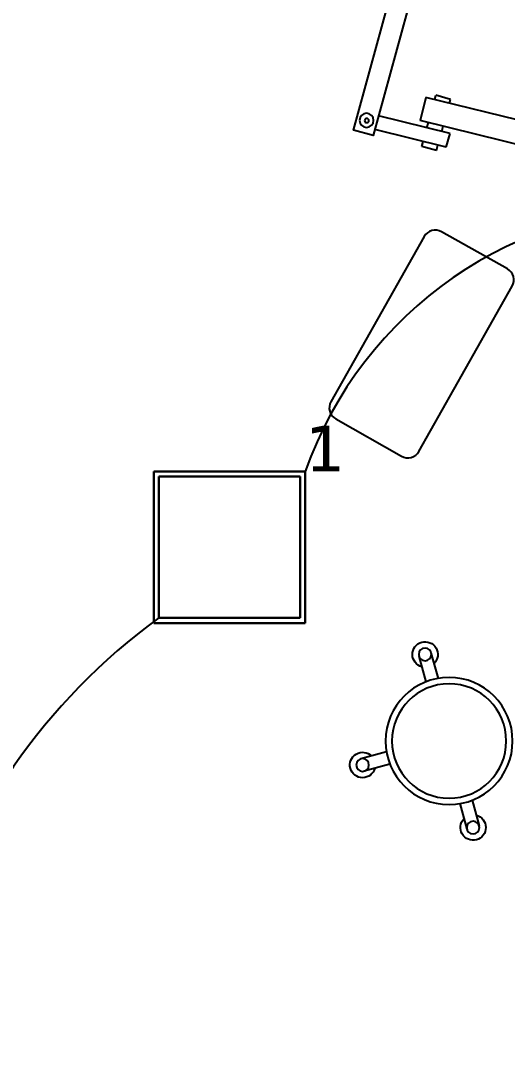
# Model space of a CAD drawing. Header units: metres. Extents: x -39 to 21688, y -24 to 9022.
# Drawn here: x 10.869 to 12.785, y 5.825 to 9.907 of the extents above; entities that cross this region are included whole.
import ezdxf

# ---------------------------------------------------------------- set-up
doc = ezdxf.new("R2010")
doc.units = ezdxf.units.M
doc.header["$MEASUREMENT"] = 0
for name, color, linetype in [('AR-MOBILIRIO', 1, 'Continuous'), ('AR-PUERTAS', 2, 'Continuous'), ('AR-VENTANAS', 2, 'Continuous'), ('MOBILIARIO', 42, 'Continuous')]:
    doc.layers.add(name, color=color, linetype=linetype)
doc.layers.add('DLX_TERR_LUM', color=7, linetype='Continuous', true_color=0xffd400)
doc.layers.add('DLX_TERR_LUMKEY_IDX', color=7, linetype='Continuous', true_color=0x969696)
doc.styles.add('TableTextStyle', font='')
doc.styles.get('TableTextStyle').set_extended_font_data('VERDANA.TTF')

# ---------------------------------------------------------------- blocks, each defined once
blk = doc.blocks.new('A$C23125473')
at = {"layer": 'AR-MOBILIRIO'}
for p, q in [((0.5141, 3.3367), (0.5421, 3.4376)), ((0.5141, 3.3367), (0.5421, 3.4376)), ((0.5623, 3.3233), (0.5903, 3.4242)), ((0.2385, 3.1807), (0.1376, 3.2087)), ((0.2251, 3.1325), (0.1243, 3.1605)), ((0.2251, 3.1325), (0.1243, 3.1605)), ((0.3811, 2.8569), (0.3531, 2.756)), ((0.4293, 2.8435), (0.4013, 2.7427)), ((0.4293, 2.8435), (0.4013, 2.7427)), ((0.908, 0.7824), (0.3576, 0.6463)), ((0.4606, 0.7516), (0.1793, 0.6821)), ((0.4219, 0.7647), (0.364, 0.7486)), ((0.364, 0.7486), (0.3695, 0.7291)), ((0.4219, 0.7647), (0.4277, 0.7435)), ((0.4606, 0.7516), (0.4757, 0.6978)), ((0.4757, 0.6978), (0.1941, 0.6281)), ((0.9491, 0.6963), (0.38, 0.5556)), ((0.3844, 0.6752), (0.3902, 0.6543)), ((0.4427, 0.6896), (0.4485, 0.6688)), ((0.38, 0.5556), (0.3576, 0.6463)), ((0.4735, 0.5787), (0.4777, 0.5633)), ((0.4152, 0.5643), (0.4199, 0.5473)), ((0.4777, 0.5633), (0.4199, 0.5473))]:
    blk.add_line(p, q, dxfattribs=at)
blk.add_lwpolyline([(0.3736, 1.1035), (0.0061, 1.7539, -0.414214), (0.0251, 1.822), (0.2846, 1.9687, -0.414214), (0.3527, 1.9497), (0.7202, 1.2993, -0.414214), (0.7013, 1.2312), (0.4417, 1.0846, -0.414214)], format="xyb", close=True, dxfattribs=at)
blk.add_lwpolyline([(0.3066, 0.2172), (0.1729, 0.7054), (0.0951, 0.6841), (0.2288, 0.1959)], dxfattribs=at)
for centre, radius in [((0.5662, 3.4309), 0.025), ((0.4717, 3.0901), 0.2502), ((0.4717, 3.0901), 0.2252), ((0.1309, 3.1846), 0.025), ((0.3772, 2.7493), 0.025), ((0.1465, 0.646), 0.0277), ((0.1472, 0.6467), 0.00829)]:
    blk.add_circle(centre, radius, dxfattribs=at)
for centre, start, end in [((0.5662, 3.4309), 284.5051, 224.5051), ((0.1309, 3.1846), 14.5051, 314.5051), ((0.3772, 2.7493), 104.5051, 44.5051)]:
    blk.add_arc(centre, 0.05, start, end, dxfattribs=at)

msp = doc.modelspace()

# ---------------------------------------------------------------- linework, layer by layer
at = {"layer": 'AR-PUERTAS'}
msp.add_circle((22.62406, 27.62249), 40.08066, dxfattribs=at)
at = {"layer": 'AR-VENTANAS'}
for centre, radius, start, end in [((13.4628, 7.61077), 1.56289, 17.41133, 160.51487), ((12.84251, 5.58689), 2.43289, 126.00215, 278.9304)]:
    msp.add_arc(centre, radius, start, end, dxfattribs=at)
at = {"layer": 'DLX_TERR_LUM'}
for points in [[(11.98941, 8.13209, 0), (11.39241, 8.13209, 0)], [(11.39241, 8.13209, 0), (11.39241, 8.13209, 0)], [(11.39241, 8.13209, 0), (11.98941, 8.13209, 0)], [(11.39241, 8.13209, 0), (11.39241, 7.53509, 0)], [(11.39241, 7.53509, 0), (11.39241, 8.13209, 0)], [(11.39241, 8.13209, 0), (11.39241, 8.13209, 0)], [(11.39241, 7.53509, 0), (11.39241, 8.13209, 0)], [(11.39241, 8.13209, 0), (11.98941, 8.13209, 0)], [(11.98941, 8.13209, 0), (11.39241, 8.13209, 0)], [(11.39241, 8.13209, 0), (11.39241, 7.53509, 0)], [(11.98941, 7.53509, 0), (11.98941, 8.13209, 0)], [(11.98941, 8.13209, 0), (11.98941, 8.13209, 0)], [(11.98941, 8.13209, 0), (11.98941, 7.53509, 0)], [(11.98941, 8.13209, 0), (11.98941, 8.13209, 0)], [(11.98941, 8.13209, 0), (11.98941, 7.53509, 0)], [(11.98941, 7.53509, 0), (11.98941, 8.13209, 0)], [(11.96941, 8.11209, 0), (11.41241, 8.11209, 0)], [(11.41241, 8.11209, 0), (11.41241, 7.55509, 0)], [(11.41241, 7.55509, 0), (11.41241, 8.11209, 0)], [(11.41241, 8.11209, 0), (11.96941, 8.11209, 0)], [(11.96941, 7.55509, 0), (11.96941, 8.11209, 0)], [(11.96941, 8.11209, 0), (11.96941, 7.55509, 0)], [(11.41241, 7.55509, 0), (11.96941, 7.55509, 0)], [(11.96941, 7.55509, 0), (11.41241, 7.55509, 0)], [(11.39241, 7.53509, 0), (11.39241, 7.53509, 0)], [(11.39241, 7.53509, 0), (11.98941, 7.53509, 0)], [(11.98941, 7.53509, 0), (11.39241, 7.53509, 0)], [(11.39241, 7.53509, 0), (11.39241, 7.53509, 0)], [(11.98941, 7.53509, 0), (11.39241, 7.53509, 0)], [(11.39241, 7.53509, 0), (11.98941, 7.53509, 0)], [(11.98941, 7.53509, 0), (11.98941, 7.53509, 0)], [(11.98941, 7.53509, 0), (11.98941, 7.53509, 0)]]:
    msp.add_polyline3d(points, dxfattribs=at)

# ---------------------------------------------------------------- block references
at = {"layer": 'MOBILIARIO', "xscale": -1, "rotation": 180}
msp.add_blockref('A$C23125473', (12.08443, 10.16058), dxfattribs=at)

# ---------------------------------------------------------------- texts
at = {"layer": 'DLX_TERR_LUMKEY_IDX', "style": 'TableTextStyle'}
msp.add_text('1', height=0.18, dxfattribs=at).set_placement((11.98942, 8.13209))

doc.saveas('drawing.dxf')
